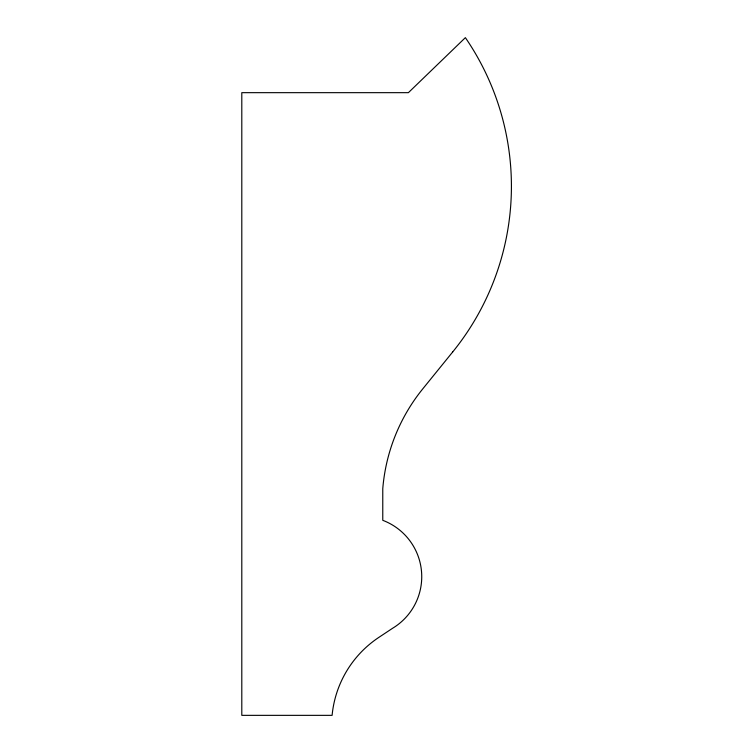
<?xml version="1.0" encoding="UTF-8"?>
<svg xmlns="http://www.w3.org/2000/svg" width="753" height="753" viewBox="0 0 753 753"><rect width="100%" height="100%" fill="white"/><g stroke="black" fill="none" stroke-linecap="round" stroke-linejoin="round"><path stroke-width="1.13" d="M452.666 351.999L422.819 388.802A181.991 181.991 0 0 0 382.769 488.697L382.769 520.323A60.231 60.231 0 0 1 392.614 628.256L378.872 637.367A105.599 105.599 0 0 0 332.101 715.35L241.798 715.35L241.798 92.666L408.399 92.666L465.373 37.65A263.013 263.013 0 0 1 452.666 351.999"/></g></svg>
